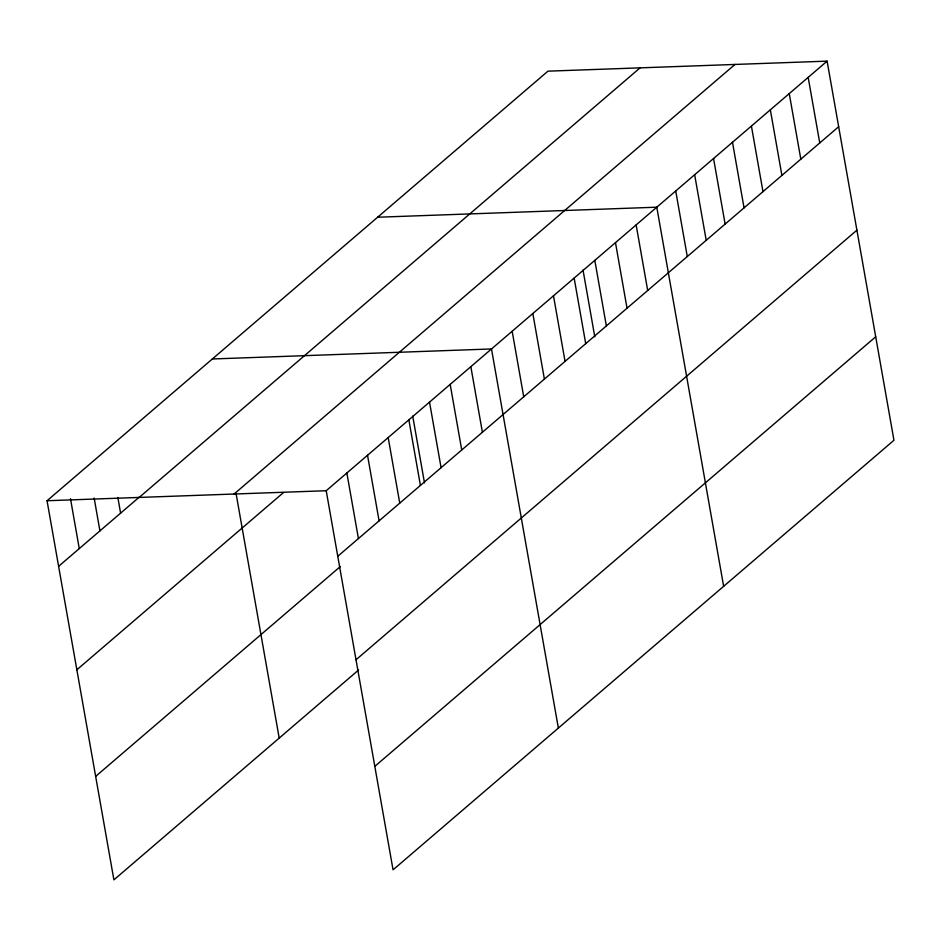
<?xml version="1.0" encoding="UTF-8"?>
<svg xmlns="http://www.w3.org/2000/svg" width="941" height="941" viewBox="0 0 941 941"><rect width="100%" height="100%" fill="white"/><g stroke="black" fill="none" stroke-linecap="round" stroke-linejoin="round"><path stroke-width="1.41" d="M358.58 670.016L113.896 879.859L47.05 500.741L547.944 71.163L827.104 61.141L893.95 440.259L393.056 869.837L326.209 490.72L827.104 61.141M58.613 566.317L139.08 497.295M139.174 497.436L640.068 67.858M234.086 494.025L734.98 64.447M76.856 669.78L283.476 492.578M337.772 556.284L838.666 126.717M95.653 776.384L340.336 566.541M356.016 659.759L856.91 230.18M374.812 766.362L875.706 336.784M377.647 217.23L656.794 207.196L723.641 586.314M212.348 358.98L491.496 348.958L558.354 728.075M47.05 500.741L326.209 490.72M808.178 77.374L819.74 142.938M789.252 93.606L800.815 159.17M770.338 109.826L781.9 175.402M751.412 126.059L762.975 191.623M732.486 142.291L744.049 207.855M713.56 158.511L725.123 224.087M694.646 174.744L706.209 240.308M675.72 190.976L687.283 256.54M636.14 224.923L647.702 290.487M615.473 242.637L627.035 308.213M594.806 260.363L606.369 325.927M583.02 270.055L594.794 336.854M574.151 278.077L585.714 343.653M553.484 295.803L565.047 361.368M532.829 313.518L544.392 379.094M512.163 331.244L523.725 396.808M470.841 366.684L482.404 432.248M450.174 384.399L461.737 449.963M429.519 402.125L441.082 467.689M412.711 416.11L424.497 482.921M408.853 419.839L420.415 485.403M388.186 437.565L399.749 503.129M367.531 455.279L379.094 520.844M346.864 473.005L358.427 538.57M236.073 493.531L279.195 738.097M117.837 497.471L120.601 513.151M94.159 498.095L99.934 530.877M70.481 498.706L79.267 548.591"/></g></svg>
